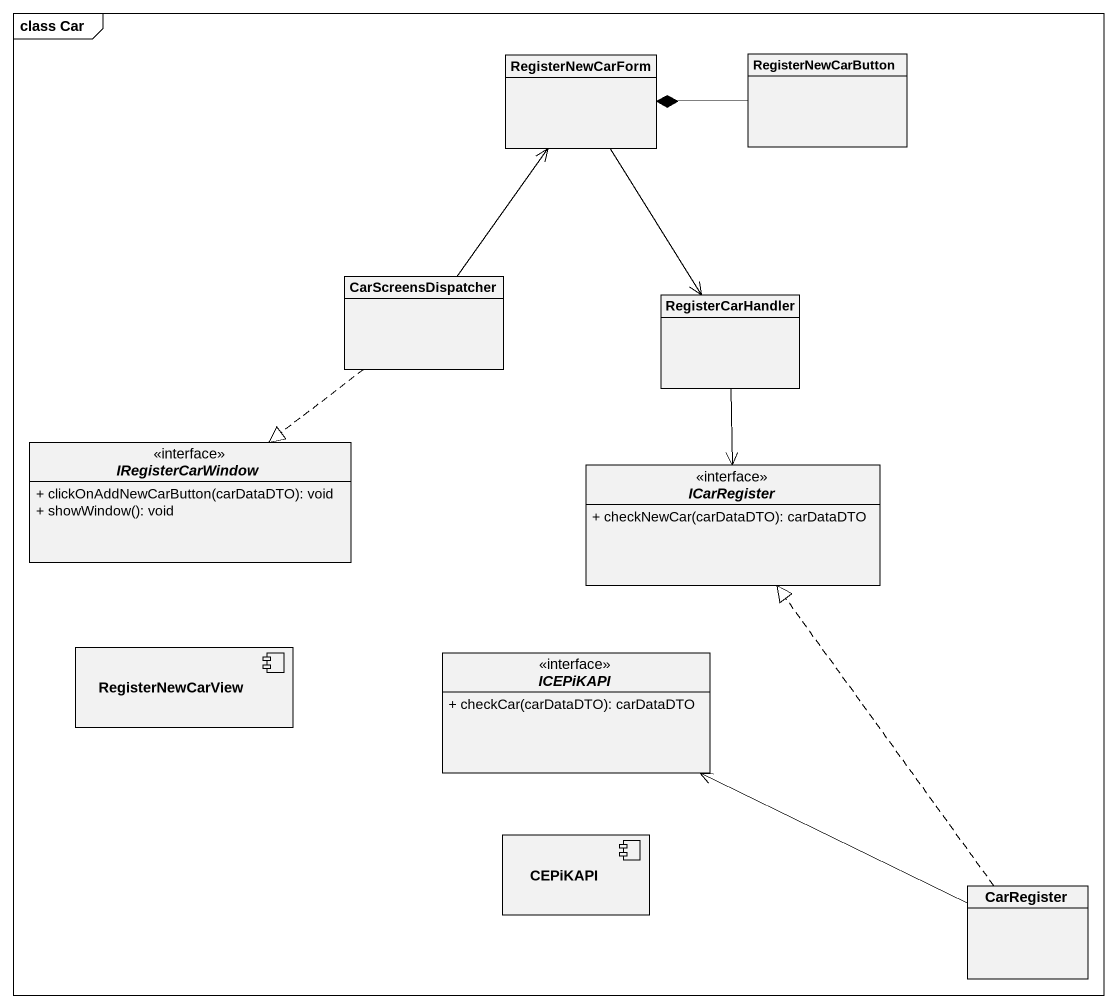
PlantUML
@startuml
mainframe class Car
allowmixing
hide circle
hide empty members
skinparam classAttributeIconSize 0
class RegisterNewCarForm
class RegisterNewCarButton
class CarScreensDispatcher
class RegisterCarHandler
interface IRegisterCarWindow {
  + clickOnAddNewCarButton(carDataDTO): void
  + showWindow(): void
}
interface ICarRegister {
  + checkNewCar(carDataDTO): carDataDTO
}
component RegisterNewCarView
interface ICEPiKAPI {
  + checkCar(carDataDTO): carDataDTO
}
component CEPiKAPI
class CarRegister
RegisterNewCarForm --> RegisterCarHandler
RegisterNewCarButton -left-* RegisterNewCarForm
CarScreensDispatcher -up-> RegisterNewCarForm
CarScreensDispatcher ..|> IRegisterCarWindow
RegisterCarHandler --> ICarRegister
CarRegister .up.|> ICarRegister
CarRegister -left-> ICEPiKAPI
@enduml
